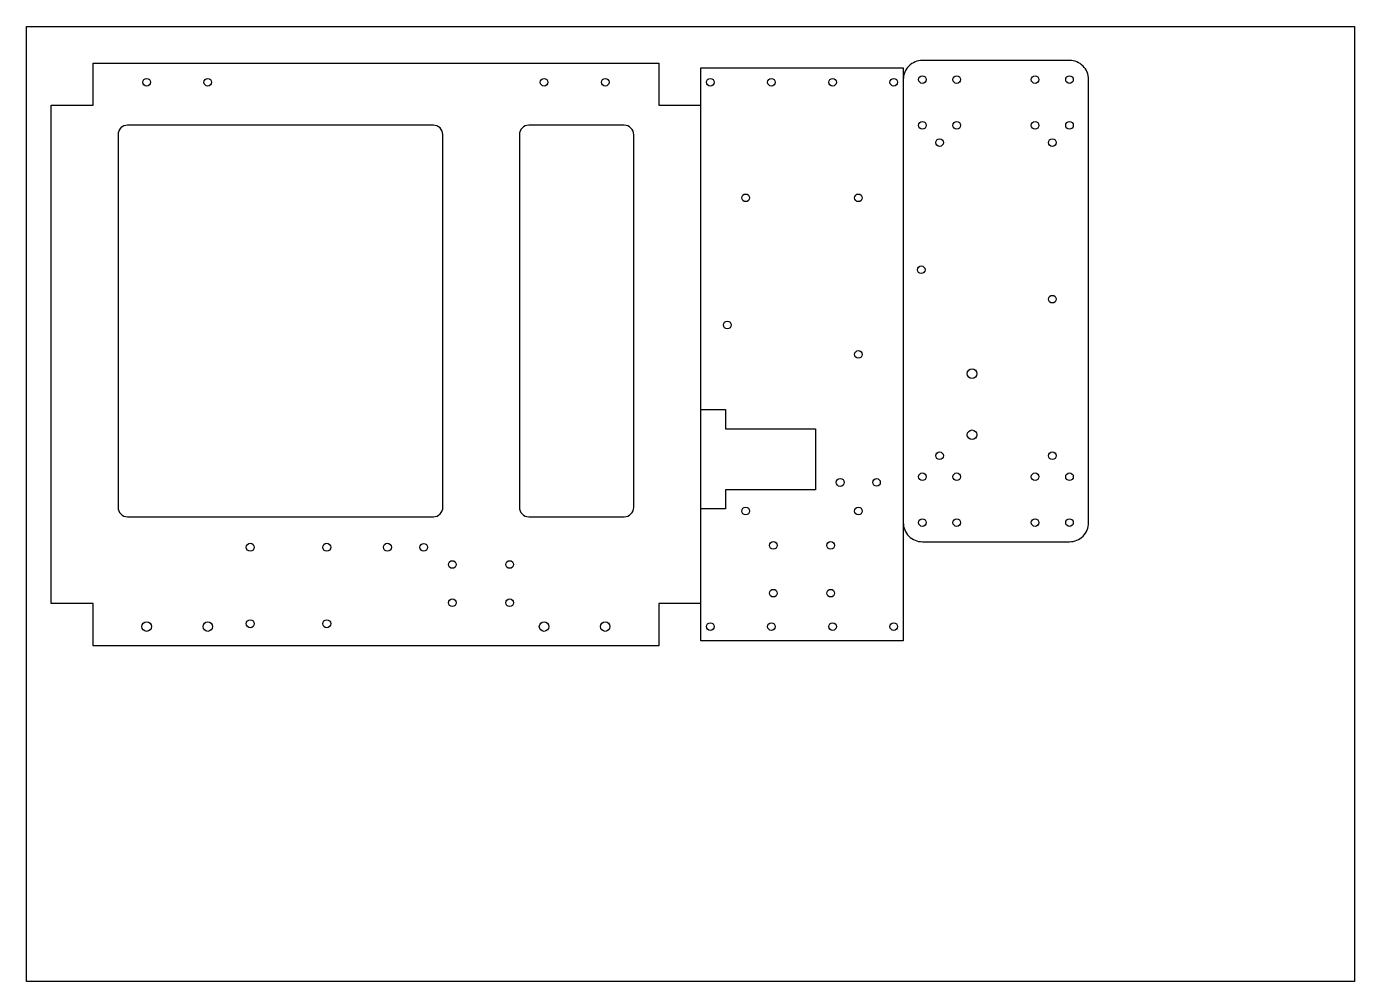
# Model space of a CAD drawing. Header units: millimetres. Extents: x 535 to 1230, y 69 to 569.
import ezdxf

# ---------------------------------------------------------------- set-up
doc = ezdxf.new("R2010")
doc.units = ezdxf.units.MM
doc.header["$MEASUREMENT"] = 0

msp = doc.modelspace()

# ---------------------------------------------------------------- linework, layer by layer
for points in [[(1229.69, 569.48), (1229.69, 69.48), (534.69, 69.48), (534.69, 569.48)], [(993.55, 547.8), (993.55, 247.8), (887.55, 247.8), (887.55, 547.8)]]:
    msp.add_lwpolyline(points, close=True)
for points in [[(887.55, 267.3), (865.55, 267.3), (865.55, 245.3), (569.55, 245.3), (569.55, 267.3), (547.55, 267.3), (547.55, 528.3), (569.55, 528.3), (569.55, 550.3), (865.55, 550.3), (865.55, 528.3), (887.55, 528.3)], [(887.55, 368.88), (900.55, 368.88), (900.55, 358.88), (947.55, 358.88), (947.55, 326.88), (900.55, 326.88), (900.55, 316.88), (887.55, 316.88)]]:
    msp.add_lwpolyline(points)
for points in [[(993.55, 309.74, 0.414214), (1003.55, 299.74), (1080.55, 299.74, 0.414214), (1090.55, 309.74), (1090.55, 541.74, 0.414214), (1080.55, 551.74), (1003.55, 551.74, 0.414214), (993.55, 541.74)], [(587.48, 312.82), (747.64, 312.82, 0.414214), (752.57, 317.76), (752.57, 512.87, 0.414214), (747.61, 517.83), (587.56, 517.83, 0.414214), (582.55, 512.82), (582.55, 317.75, 0.414214), (587.48, 312.82)]]:
    msp.add_lwpolyline(points, format="xyb")
msp.add_lwpolyline([(797.55, 312.82), (847.55, 312.82, 0.414214), (852.49, 317.76), (852.49, 512.86, 0.414214), (847.55, 517.8), (797.55, 517.8, 0.414214), (792.62, 512.87), (792.62, 317.76, 0.414214)], format="xyb", close=True)
for centre, radius in [((597.55, 540.3), 2), ((629.55, 540.3), 2), ((805.55, 540.3), 2), ((837.55, 540.3), 2), ((892.55, 540.3), 2), ((924.55, 540.3), 2), ((956.55, 540.3), 2), ((988.55, 540.3), 2), ((1003.55, 541.74), 2), ((1021.55, 541.74), 2), ((1062.55, 541.74), 2), ((1080.55, 541.74), 2), ((1003.55, 517.74), 2), ((1021.55, 517.74), 2), ((1062.55, 517.74), 2), ((1080.55, 517.74), 2), ((1012.55, 508.74), 2), ((1071.55, 508.74), 2), ((911.05, 479.8), 2), ((970.05, 479.8), 2), ((1002.95, 442.15), 2), ((1071.55, 426.74), 2), ((901.45, 413.22), 2), ((970.05, 397.8), 2), ((1029.55, 387.74), 2.5), ((1029.55, 355.74), 2.5), ((1012.55, 344.74), 2), ((1071.55, 344.74), 2), ((1003.55, 333.74), 2), ((1021.55, 333.74), 2), ((1062.55, 333.74), 2), ((1080.55, 333.74), 2), ((960.55, 330.8), 2.09), ((979.55, 330.8), 1.99), ((911.05, 315.8), 2), ((970.05, 315.8), 2), ((1003.55, 309.74), 2), ((1021.55, 309.74), 2), ((1062.55, 309.74), 2), ((1080.55, 309.74), 2), ((651.79, 296.8), 2.09), ((691.79, 296.8), 2.09), ((723.55, 296.8), 2.09), ((925.55, 297.8), 2), ((955.55, 297.8), 2), ((742.55, 296.8), 1.99), ((757.55, 287.8), 2), ((787.55, 287.8), 2), ((925.55, 272.8), 2), ((955.55, 272.8), 2), ((757.55, 267.8), 2), ((787.55, 267.8), 2), ((597.55, 255.3), 2.5), ((629.55, 255.3), 2.5), ((651.79, 256.8), 2.09), ((691.79, 256.8), 2.09), ((805.55, 255.3), 2.5), ((837.55, 255.3), 2.5), ((892.55, 255.3), 2), ((924.55, 255.3), 2), ((956.55, 255.3), 2), ((988.55, 255.3), 2)]:
    msp.add_circle(centre, radius)

doc.saveas('drawing.dxf')
